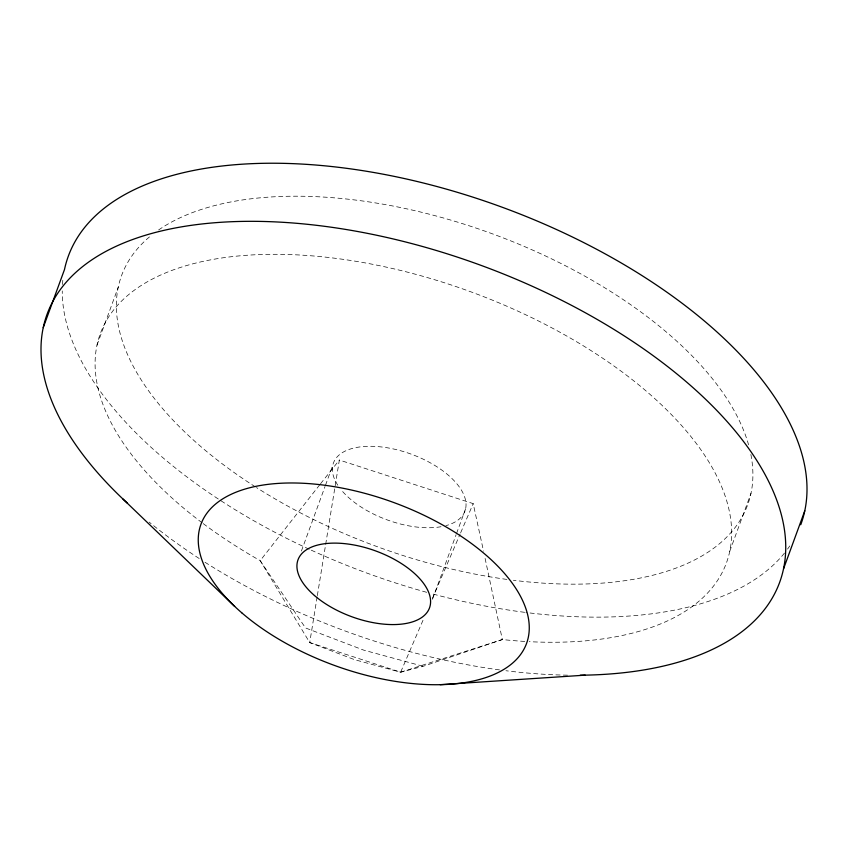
<?xml version="1.0" encoding="UTF-8"?>
<svg xmlns="http://www.w3.org/2000/svg" width="848" height="848" viewBox="0 0 848 848"><rect width="100%" height="100%" fill="white"/><g stroke="black" fill="none" stroke-linecap="round" stroke-linejoin="round"><path stroke-width="0.64" stroke-dasharray="4.24 3.18" d="M317.131 596.939L309.721 642.572L354.697 659.712L400.648 672.21L423.173 666.295L502.334 639.551A333.381 166.685 20.1 0 0 527.88 641.607M317.343 595.635L339.359 460.029L473.195 503.638L483.54 551.158M97.001 345.2L118.264 287.101M301.411 551.03L325.038 486.476M325.494 485.236L332.755 465.372M432.469 599.292L456.097 534.738M456.542 533.498L465.637 508.662M729.736 551.37L750.999 493.271M203.223 523.608A333.381 166.685 20.1 0 0 260.198 560.655L309.721 642.572L400.648 672.21L423.618 618.849M432.491 598.232L460.146 533.954M460.665 532.745L473.195 503.638M319.717 484.802L260.198 560.655L305.503 627.955L363.697 650.13L423.173 666.295M320.544 483.763L339.359 460.029M400.648 672.21L502.334 639.551L484.653 556.299M567.545 675.178A390.048 195.029 20.1 0 1 505.959 670.736M499.504 669.899A390.048 195.029 20.1 0 1 204.675 562.044M199.185 558.514A390.048 195.029 20.1 0 1 149.174 522.092M789.732 545.985A390.048 195.029 20.1 0 1 787.548 549.08M784.432 553.129A390.048 195.029 20.1 0 1 525.93 612.479M524.636 612.32A390.048 195.029 20.1 0 1 431.706 593.685M426.65 592.307A390.048 195.029 20.1 0 1 310.421 549.78M309.213 549.228A390.048 195.029 20.1 0 1 219.356 499.705M218.275 498.995A390.048 195.029 20.1 0 1 62.254 290.949M62.466 284.515A390.048 195.029 20.1 0 1 63.049 278.197M750.872 454.486A333.381 166.685 20.1 0 1 513.369 580.265M506.903 579.417A333.381 166.685 20.1 0 1 256.499 487.579M255.396 486.869A333.381 166.685 20.1 0 1 151.326 235.384M158.597 229.967A333.381 166.685 20.1 0 1 490.918 233.285A333.381 166.685 20.1 0 1 748.561 444.808M202.131 522.792A333.381 166.685 20.1 0 1 211.385 259.711A333.381 166.685 20.1 0 1 687.972 432.946A333.381 166.685 20.1 0 1 529.205 641.671M337.79 485.194A70.013 35.001 20.1 0 1 365.477 446.408A70.013 35.001 20.1 0 1 452.344 478.897A70.013 35.001 20.1 0 1 445.921 525.643M441.013 526.725A70.013 35.001 20.1 0 1 341.299 489.964"/><path stroke-width="1.27" d="M43.216 327.678L64.48 269.579A390.048 195.029 20.1 0 1 489.031 202.545A390.048 195.029 20.1 0 1 800.735 524.753M783.52 568.891L804.784 510.793M440.133 684.675L585.205 675.156M122.886 498.953L234.652 606.373M127.486 503.267A390.048 195.029 20.1 0 1 197.446 224.508A390.048 195.029 20.1 0 1 732.46 427.721A390.048 195.029 20.1 0 1 580.223 675.22M241.701 612.754A173.352 86.676 20.1 0 0 521.584 653.098A173.352 86.676 20.1 0 0 327.996 485.703A173.352 86.676 20.1 0 0 241.701 612.754M314.47 595.519A70.013 35.001 20.1 0 0 427.498 611.811A70.013 35.001 20.1 0 0 349.312 544.215A70.013 35.001 20.1 0 0 314.47 595.519"/></g></svg>
